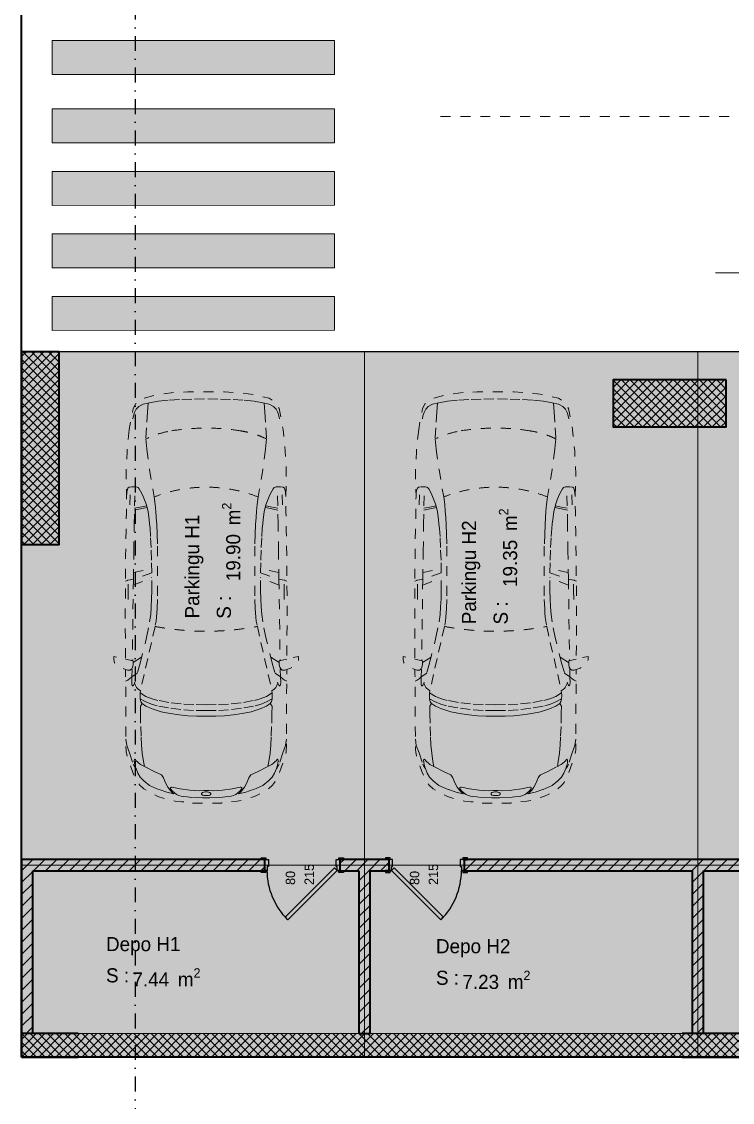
# Model space of a CAD drawing. Header units: millimetres. Extents: x 635850 to 824661, y -5878409 to -5774454.
# Drawn here: x 749090 to 756647, y -5860302 to -5848811 of the extents above; entities that cross this region are included whole.
import ezdxf
from ezdxf.enums import TextEntityAlignment as Align

# ---------------------------------------------------------------- set-up
doc = ezdxf.new("R2010")
doc.units = ezdxf.units.MM
doc.header["$MEASUREMENT"] = 0
doc.linetypes.add('Dashed', pattern=[211.666667, 105.833333, -105.833333])
doc.linetypes.add('Dot & Dashed', pattern=[335.138881, 158.75, -88.194444, 0, -88.194437])
for name, color, linetype in [('A - Ndertesa 1 - Vija e prejes', 7, 'Continuous'), ('A - Ndertesa 8 - Pllaka meskatit', 7, 'Continuous'), ('A - Ndertesa 8 - Zonat', 7, 'Continuous'), ('A - Ndertesa 8 -Muret', 7, 'Continuous'), ('A - Ndertesa 8 -Muret K.Zjarrit', 7, 'Continuous'), ('A - Ndertesa 8 -Shtyllat', 7, 'Continuous'), ('A - Ndertesa 8 -Shtyllat bodrum', 7, 'Continuous'), ('A - Situacioni', 7, 'Continuous'), ('ARCHICAD Doors', 7, 'Continuous')]:
    doc.layers.add(name, color=color, linetype=linetype)
for name, color, linetype, lineweight, true_color in [('A - Ndertesa 1 - Vija e prejes _Pen_No__48', 7, 'Continuous', 25, 0xa80f02), ('A - Ndertesa 4 - Veturat_Pen_No__102', 7, 'Continuous', 13, 0xcccccc), ('A - Ndertesa 4 - Vijat e Bodrumeve_Pen_No__102', 7, 'Continuous', 13, 0xcccccc), ('A - Ndertesa 8 - Zonat_Pen_No__94', 7, 'Continuous', 13, 0xe4ad2c), ('A - Ndertesa 8 -Muret_Pen_No__102', 7, 'Continuous', 13, 0xcccccc), ('A - Ndertesa 8 -Veturat_Pen_No__102', 7, 'Continuous', 13, 0xcccccc), ('A - Situacioni_Pen_No__102', 7, 'Continuous', 13, 0xcccccc), ('ARCHICAD Door Markers_Pen_No__112', 7, 'Continuous', 13, 0xd5aaaa)]:
    doc.layers.add(name, color=color, linetype=linetype, lineweight=lineweight, true_color=true_color)
for name, color, linetype, lineweight in [('A - Ndertesa 4 - Vijat e Bodrumeve_Pen_No__1', 7, 'Continuous', 13), ('A - Ndertesa 8 - Pllaka meskatit_Pen_No__22', 8, 'Continuous', 35), ('A - Ndertesa 8 -Muret K.Zjarrit_Pen_No__101', 252, 'Continuous', 13), ('A - Ndertesa 8 -Muret_Pen_No__22', 8, 'Continuous', 35), ('A - Ndertesa 8 -Shtyllat bodrum_Pen_No__101', 252, 'Continuous', 13), ('A - Ndertesa 8 -Shtyllat bodrum_Pen_No__22', 8, 'Continuous', 35), ('A - Ndertesa 8 -Shtyllat_Pen_No__101', 252, 'Continuous', 13), ('A - Ndertesa 8 -Shtyllat_Pen_No__22', 8, 'Continuous', 35), ('A - Situacioni_Pen_No__101', 252, 'Continuous', 13), ('ARCHICAD Doors_Pen_No__22', 8, 'Continuous', 35), ('ARCHICAD Doors_Pen_No__42', 8, 'Continuous', 25), ('ARCHICAD Zone Stamps_Pen_No__101', 252, 'Continuous', 13)]:
    doc.layers.add(name, color=color, linetype=linetype, lineweight=lineweight)
doc.styles.add('GENERATED_STYLE_1', font='GOTHIC.TTF')
pattern_1 = [(45, (664183.82, -5827429.525), (-45.96194, 45.96194), []), (135, (664183.82, -5827429.525), (45.96194, 45.96194), [])]
pattern_2 = [(45, (664183.82, -5827429.525), (-63.63961, 63.63961), [])]

# ---------------------------------------------------------------- blocks, each defined once
blk = doc.blocks.new('Parkingu H1__48', base_point=(751131, -5854502))
at = {"layer": 'A - Ndertesa 8 - Zonat_Pen_No__94', "linetype": 'Continuous', "lineweight": 0, "true_color": 0xffffff}
blk.add_hatch(color=7, dxfattribs=at).paths.add_polyline_path([(749090, -5852321), (749090, -5857780), (752734, -5857780), (752734, -5852321)])
at = {"layer": 'ARCHICAD Zone Stamps_Pen_No__101', "color": 252, "lineweight": 13, "insert": (751221, -5854761), "char_height": 150, "attachment_point": 1, "rotation": 90, "style": 'GENERATED_STYLE_1'}
blk.add_mtext('\\A1;{\\pql;\\pt0,5050;\\fCentury Gothic|b0|i0|c0|p34;19.90\\fCentury Gothic|b0|i0|c0|p34;\\A1{\\H.66x;\\S^  ;}\\fCentury Gothic|b0|i0|c0|p34; m\\fCentury Gothic|b0|i0|c0|p34;\\A1{\\H.66x;\\S2^  ;}}', dxfattribs=at)
at = {"layer": 'ARCHICAD Zone Stamps_Pen_No__101', "color": 252, "lineweight": 13, "style": 'GENERATED_STYLE_1'}
for tag, p in [('DUMMY_849', (750828, -5853900)), ('calculatedAreaCode', (751165, -5855160)), ('ROOM_NAME', (750828, -5855157))]:
    blk.add_attdef(tag, text='', height=150, rotation=90, dxfattribs=at).set_placement(p, align=Align.TOP_LEFT)
blk = doc.blocks.new('Parkingu H2__49', base_point=(754074, -5854563))
at = {"layer": 'A - Ndertesa 8 - Zonat_Pen_No__94', "linetype": 'Continuous', "lineweight": 0, "true_color": 0xffffff}
blk.add_hatch(color=7, dxfattribs=at).paths.add_polyline_path([(752734, -5852321), (752734, -5857780), (756279, -5857780), (756279, -5852321)])
at = {"layer": 'ARCHICAD Zone Stamps_Pen_No__101', "color": 252, "lineweight": 13, "insert": (754164, -5854822), "char_height": 150, "attachment_point": 1, "rotation": 90, "style": 'GENERATED_STYLE_1'}
blk.add_mtext('\\A1;{\\pql;\\pt0,5050;\\fCentury Gothic|b0|i0|c0|p34;19.35\\fCentury Gothic|b0|i0|c0|p34;\\A1{\\H.66x;\\S^  ;}\\fCentury Gothic|b0|i0|c0|p34; m\\fCentury Gothic|b0|i0|c0|p34;\\A1{\\H.66x;\\S2^  ;}}', dxfattribs=at)
at = {"layer": 'ARCHICAD Zone Stamps_Pen_No__101', "color": 252, "lineweight": 13, "style": 'GENERATED_STYLE_1'}
for tag, p in [('DUMMY_849', (753771, -5853961)), ('calculatedAreaCode', (754108, -5855221)), ('ROOM_NAME', (753771, -5855218))]:
    blk.add_attdef(tag, text='', height=150, rotation=90, dxfattribs=at).set_placement(p, align=Align.TOP_LEFT)
blk = doc.blocks.new('Parkingu H3__50', base_point=(758065, -5854563))
at = {"layer": 'A - Ndertesa 8 - Zonat_Pen_No__94', "linetype": 'Continuous', "lineweight": 0, "true_color": 0xffffff}
blk.add_hatch(color=7, dxfattribs=at).paths.add_polyline_path([(756279, -5852321), (756279, -5857780), (759559, -5857780), (759559, -5852321)])
at = {"layer": 'ARCHICAD Zone Stamps_Pen_No__101', "color": 252, "lineweight": 13, "insert": (758154, -5854822), "char_height": 150, "attachment_point": 1, "rotation": 90, "style": 'GENERATED_STYLE_1'}
blk.add_mtext('\\A1;{\\pql;\\pt0,5050;\\fCentury Gothic|b0|i0|c0|p34;17.91\\fCentury Gothic|b0|i0|c0|p34;\\A1{\\H.66x;\\S^  ;}\\fCentury Gothic|b0|i0|c0|p34; m\\fCentury Gothic|b0|i0|c0|p34;\\A1{\\H.66x;\\S2^  ;}}', dxfattribs=at)
at = {"layer": 'ARCHICAD Zone Stamps_Pen_No__101', "color": 252, "lineweight": 13, "style": 'GENERATED_STYLE_1'}
for tag, p in [('DUMMY_849', (757762, -5853961)), ('calculatedAreaCode', (758099, -5855221)), ('ROOM_NAME', (757762, -5855218))]:
    blk.add_attdef(tag, text='', height=150, rotation=90, dxfattribs=at).set_placement(p, align=Align.TOP_LEFT)
blk = doc.blocks.new('Depo H1__64', base_point=(750499, -5858787))
at = {"layer": 'A - Ndertesa 8 - Zonat_Pen_No__94', "linetype": 'Continuous', "lineweight": 0, "true_color": 0xffffff}
blk.add_hatch(color=7, dxfattribs=at).paths.add_polyline_path([(752734, -5857780), (749090, -5857780), (749090, -5859821), (752734, -5859821)])
at = {"layer": 'ARCHICAD Zone Stamps_Pen_No__101', "color": 252, "lineweight": 13, "insert": (750268, -5858876), "char_height": 150, "attachment_point": 1, "style": 'GENERATED_STYLE_1'}
blk.add_mtext('\\A1;{\\pql;\\pt0,5050;\\fCentury Gothic|b0|i0|c0|p34;7.44\\fCentury Gothic|b0|i0|c0|p34;\\A1{\\H.66x;\\S^  ;}\\fCentury Gothic|b0|i0|c0|p34; m\\fCentury Gothic|b0|i0|c0|p34;\\A1{\\H.66x;\\S2^  ;}}', dxfattribs=at)
at = {"layer": 'ARCHICAD Zone Stamps_Pen_No__101', "color": 252, "lineweight": 13, "style": 'GENERATED_STYLE_1'}
for tag, p in [('DUMMY_849', (751011, -5858484)), ('ROOM_NAME', (749987, -5858544)), ('calculatedAreaCode', (749987, -5858876))]:
    blk.add_attdef(tag, text='', height=150, dxfattribs=at).set_placement(p, align=Align.TOP_LEFT)
blk = doc.blocks.new('Depo H2__65', base_point=(754007, -5858813))
at = {"layer": 'A - Ndertesa 8 - Zonat_Pen_No__94', "linetype": 'Continuous', "lineweight": 0, "true_color": 0xffffff}
blk.add_hatch(color=7, dxfattribs=at).paths.add_polyline_path([(756279, -5857780), (752734, -5857780), (752734, -5859821), (756279, -5859821)])
at = {"layer": 'ARCHICAD Zone Stamps_Pen_No__101', "color": 252, "lineweight": 13, "insert": (753776, -5858902), "char_height": 150, "attachment_point": 1, "style": 'GENERATED_STYLE_1'}
blk.add_mtext('\\A1;{\\pql;\\pt0,5050;\\fCentury Gothic|b0|i0|c0|p34;7.23\\fCentury Gothic|b0|i0|c0|p34;\\A1{\\H.66x;\\S^  ;}\\fCentury Gothic|b0|i0|c0|p34; m\\fCentury Gothic|b0|i0|c0|p34;\\A1{\\H.66x;\\S2^  ;}}', dxfattribs=at)
at = {"layer": 'ARCHICAD Zone Stamps_Pen_No__101', "color": 252, "lineweight": 13, "style": 'GENERATED_STYLE_1'}
for tag, p in [('DUMMY_849', (754519, -5858510)), ('ROOM_NAME', (753495, -5858566)), ('calculatedAreaCode', (753495, -5858902))]:
    blk.add_attdef(tag, text='', height=150, dxfattribs=at).set_placement(p, align=Align.TOP_LEFT)
blk = doc.blocks.new('Depo H3__66', base_point=(757854, -5858819))
at = {"layer": 'A - Ndertesa 8 - Zonat_Pen_No__94', "linetype": 'Continuous', "lineweight": 0, "true_color": 0xffffff}
blk.add_hatch(color=7, dxfattribs=at).paths.add_polyline_path([(759559, -5857780), (756279, -5857780), (756279, -5859821), (759559, -5859821)])
at = {"layer": 'ARCHICAD Zone Stamps_Pen_No__101', "color": 252, "lineweight": 13, "insert": (757623, -5858908), "char_height": 150, "attachment_point": 1, "style": 'GENERATED_STYLE_1'}
blk.add_mtext('\\A1;{\\pql;\\pt0,5050;\\fCentury Gothic|b0|i0|c0|p34;6.69\\fCentury Gothic|b0|i0|c0|p34;\\A1{\\H.66x;\\S^  ;}\\fCentury Gothic|b0|i0|c0|p34; m\\fCentury Gothic|b0|i0|c0|p34;\\A1{\\H.66x;\\S2^  ;}}', dxfattribs=at)
at = {"layer": 'ARCHICAD Zone Stamps_Pen_No__101', "color": 252, "lineweight": 13, "style": 'GENERATED_STYLE_1'}
for tag, p in [('DUMMY_849', (758367, -5858516)), ('ROOM_NAME', (757342, -5858572)), ('calculatedAreaCode', (757342, -5858908))]:
    blk.add_attdef(tag, text='', height=150, dxfattribs=at).set_placement(p, align=Align.TOP_LEFT)
blk = doc.blocks.new('Slab_5', base_point=(749090, -5859821))
at = {"layer": 'A - Ndertesa 8 - Pllaka meskatit_Pen_No__22', "color": 8, "linetype": 'Continuous', "lineweight": 35, "flags": 128}
blk.add_lwpolyline([(749090, -5859821), (749090, -5829578), (752125, -5829274), (761123, -5828907), (775089, -5828907), (775089, -5859821)], close=True, dxfattribs=at)
blk = doc.blocks.new('Wall_279', base_point=(749090, -5859821))
at = {"layer": 'A - Ndertesa 8 -Muret K.Zjarrit_Pen_No__101', "linetype": 'Continuous', "lineweight": 13}
h = blk.add_hatch(dxfattribs=at)
h.set_pattern_fill('Concrete_Block', color=252, style=0, pattern_type=2)
h.set_pattern_definition(pattern_1)
h.paths.add_polyline_path([(749690, -5859821), (756114, -5859821), (756114, -5859571), (749690, -5859571)])
at = {"layer": 'A - Ndertesa 8 -Muret K.Zjarrit_Pen_No__101', "color": 252, "linetype": 'Continuous', "lineweight": 13, "flags": 128}
for points in [[(756114, -5859571), (749690, -5859571)], [(749690, -5859821), (756114, -5859821)]]:
    blk.add_lwpolyline(points, dxfattribs=at)
blk = doc.blocks.new('Door 25')
at = {"layer": 'ARCHICAD Doors_Pen_No__22', "color": 8, "linetype": 'Continuous', "lineweight": 35}
for p, q in [((-400, 5), (-437, 5)), ((-400, 5), (-437, 5)), ((-400, 0), (-400, 5)), ((-400, 0), (-400, 5)), ((-400, -115), (-400, 0)), ((-400, -115), (-400, 0)), ((400, 0), (400, 5)), ((400, 0), (400, 5)), ((400, 5), (437, 5)), ((400, 5), (437, 5)), ((400, -115), (400, 0)), ((400, -115), (400, 0)), ((-400, -115), (-437, -115)), ((-400, -115), (-437, -115)), ((400, -115), (437, -115)), ((400, -115), (437, -115))]:
    blk.add_line(p, q, dxfattribs=at)
at = {"layer": 'ARCHICAD Doors_Pen_No__42', "color": 8, "linetype": 'Continuous', "lineweight": 25}
for p, q in [((-182, 498), (-154, 526)), ((344, -28), (-182, 498)), ((-154, 526), (372, 0)), ((-387, 24), (-437, 24)), ((-437, 24), (-437, 5)), ((-437, 5), (-387, 5)), ((-375, 5), (-400, 5)), ((-400, 5), (-400, 0)), ((-400, 0), (-375, 0)), ((-372, 0), (-400, 0)), ((-400, 0), (-400, -115)), ((-387, 5), (-387, 24)), ((-375, 0), (-375, 5)), ((-372, -40), (-372, 0)), ((372, 0), (344, -28)), ((400, 0), (372, 0)), ((372, 0), (372, -40)), ((400, 5), (375, 5)), ((375, 5), (375, 0)), ((375, 0), (400, 0)), ((437, 24), (387, 24)), ((387, 24), (387, 5)), ((387, 5), (437, 5)), ((400, 0), (400, 5)), ((400, -115), (400, 0)), ((437, 5), (437, 24)), ((-360, -40), (-372, -40)), ((-360, -115), (-360, -40)), ((372, -40), (360, -40)), ((360, -40), (360, -115)), ((-387, -115), (-437, -115)), ((-437, -115), (-437, -134)), ((-437, -134), (-387, -134)), ((-400, -115), (-360, -115)), ((-387, -134), (-387, -115)), ((360, -115), (400, -115)), ((437, -115), (387, -115)), ((387, -115), (387, -134)), ((387, -134), (437, -134)), ((437, -134), (437, -115))]:
    blk.add_line(p, q, dxfattribs=at)
blk.add_arc((372, 0), 744, 135, 180, dxfattribs=at)
blk = doc.blocks.new('D Marker 25_24')
at = {"layer": 'ARCHICAD Door Markers_Pen_No__112', "color": 9, "lineweight": 13, "true_color": 0xd5aaaa, "char_height": 100, "attachment_point": 7, "rotation": 90, "style": 'GENERATED_STYLE_1'}
for s, insert in [('\\A1;{\\pql;\\pt0;\\fCentury Gothic|b0|i0|c0|p34;215\\fCentury Gothic|b0|i0|c0|p34;\\A1{\\H.66x;\\S^  ;}\\fCentury Gothic|b0|i0|c0|p34;\\fCentury Gothic|b0|i0|c0|p34;}', (153, -270)), ('\\A1;{\\pql;\\pt0;\\fCentury Gothic|b0|i0|c0|p34;80\\fCentury Gothic|b0|i0|c0|p34;\\A1{\\H.66x;\\S^  ;}\\fCentury Gothic|b0|i0|c0|p34;\\fCentury Gothic|b0|i0|c0|p34;}', (-47, -270))]:
    blk.add_mtext(s, dxfattribs=dict(at, insert=insert))
blk = doc.blocks.new('Wall_290', base_point=(749090, -5857720))
at = {"layer": 'A - Ndertesa 8 -Muret_Pen_No__102', "linetype": 'Continuous', "lineweight": 13, "true_color": 0xcccccc}
h = blk.add_hatch(dxfattribs=at)
h.set_pattern_fill('Masonry_Block', color=254, style=0, pattern_type=2)
h.set_pattern_definition(pattern_2)
h.paths.add_polyline_path([(749210, -5857840), (749090, -5857720), (749090, -5857840)])
h = blk.add_hatch(dxfattribs=at)
h.set_pattern_fill('Masonry_Block', color=254, style=0, pattern_type=2)
h.set_pattern_definition(pattern_2)
h.paths.add_polyline_path([(749090, -5857720), (749210, -5857840), (749210, -5857720)])
h = blk.add_hatch(dxfattribs=at)
h.set_pattern_fill('Masonry_Block', color=254, style=0, pattern_type=2)
h.set_pattern_definition(pattern_2)
h.paths.add_polyline_path([(749210, -5857720), (749210, -5857840), (751674, -5857840), (751674, -5857720)])
h = blk.add_hatch(dxfattribs=at)
h.set_pattern_fill('Masonry_Block', color=254, style=0, pattern_type=2)
h.set_pattern_definition(pattern_2)
h.paths.add_polyline_path([(752474, -5857720), (752474, -5857840), (752994, -5857840), (752994, -5857720)])
h = blk.add_hatch(dxfattribs=at)
h.set_pattern_fill('Masonry_Block', color=254, style=0, pattern_type=2)
h.set_pattern_definition(pattern_2)
h.paths.add_polyline_path([(753794, -5857720), (753794, -5857840), (758499, -5857840), (758499, -5857720)])
h = blk.add_hatch(dxfattribs=at)
h.set_pattern_fill('Masonry_Block', color=254, style=0, pattern_type=2)
h.set_pattern_definition(pattern_2)
h.paths.add_polyline_path([(759299, -5857720), (759299, -5857840), (759819, -5857840), (759819, -5857720)])
h = blk.add_hatch(dxfattribs=at)
h.set_pattern_fill('Masonry_Block', color=254, style=0, pattern_type=2)
h.set_pattern_definition(pattern_2)
h.paths.add_polyline_path([(762819, -5857720), (760619, -5857720), (760619, -5857840), (762819, -5857840)])
h = blk.add_hatch(dxfattribs=at)
h.set_pattern_fill('Masonry_Block', color=254, style=0, pattern_type=2)
h.set_pattern_definition(pattern_2)
h.paths.add_polyline_path([(762819, -5857840), (762939, -5857840), (762939, -5857720)])
h = blk.add_hatch(dxfattribs=at)
h.set_pattern_fill('Masonry_Block', color=254, style=0, pattern_type=2)
h.set_pattern_definition(pattern_2)
h.paths.add_polyline_path([(762819, -5857720), (762819, -5857840), (762939, -5857720)])
at = {"layer": 'A - Ndertesa 8 -Muret_Pen_No__22', "color": 8, "linetype": 'Continuous', "lineweight": 35}
for p, q in [((751674, -5857720), (751637, -5857720)), ((751674, -5857720), (751674, -5857835)), ((752474, -5857720), (752511, -5857720)), ((752474, -5857720), (752474, -5857835)), ((752994, -5857720), (752957, -5857720)), ((752994, -5857720), (752994, -5857835)), ((753794, -5857720), (753831, -5857720)), ((753794, -5857720), (753794, -5857835)), ((758499, -5857720), (758462, -5857720)), ((758499, -5857720), (758499, -5857835)), ((759299, -5857720), (759336, -5857720)), ((759299, -5857720), (759299, -5857835)), ((759819, -5857720), (759782, -5857720)), ((759819, -5857720), (759819, -5857835)), ((760619, -5857720), (760656, -5857720)), ((760619, -5857720), (760619, -5857835)), ((751674, -5857840), (751637, -5857840)), ((751674, -5857835), (751674, -5857840)), ((752474, -5857835), (752474, -5857840)), ((752474, -5857840), (752511, -5857840)), ((752994, -5857840), (752957, -5857840)), ((752994, -5857835), (752994, -5857840)), ((753794, -5857835), (753794, -5857840)), ((753794, -5857840), (753831, -5857840)), ((758499, -5857840), (758462, -5857840)), ((758499, -5857835), (758499, -5857840)), ((759299, -5857835), (759299, -5857840)), ((759299, -5857840), (759336, -5857840)), ((759819, -5857840), (759782, -5857840)), ((759819, -5857835), (759819, -5857840)), ((760619, -5857835), (760619, -5857840)), ((760619, -5857840), (760656, -5857840))]:
    blk.add_line(p, q, dxfattribs=at)
at = {"layer": 'A - Ndertesa 8 -Muret_Pen_No__22', "color": 8, "linetype": 'Continuous', "lineweight": 35, "flags": 128}
for points in [[(749090, -5857720), (749090, -5857840)], [(751674, -5857720), (749090, -5857720)], [(752994, -5857720), (752474, -5857720)], [(758499, -5857720), (753794, -5857720)], [(759819, -5857720), (759299, -5857720)], [(762939, -5857720), (760619, -5857720)], [(762939, -5857720), (762939, -5857840)], [(749210, -5857840), (751674, -5857840)], [(752474, -5857840), (752674, -5857840)], [(752794, -5857840), (752994, -5857840)], [(753794, -5857840), (756219, -5857840)], [(756339, -5857840), (758499, -5857840)], [(759299, -5857840), (759499, -5857840)], [(759619, -5857840), (759819, -5857840)], [(760619, -5857840), (762819, -5857840)]]:
    blk.add_lwpolyline(points, dxfattribs=at)
at = {"layer": 'ARCHICAD Door Markers_Pen_No__112', "color": 9, "lineweight": 13, "true_color": 0xd5aaaa}
for p in [(752074, -5857720), (753394, -5857720), (758899, -5857720), (760219, -5857720)]:
    blk.add_blockref('D Marker 25_24', p, dxfattribs=at)
at = {"layer": 'ARCHICAD Doors', "color": 21, "linetype": 'Continuous', "lineweight": 18, "true_color": 0xff9955, "xscale": -1, "zscale": 1000, "rotation": 180}
for p in [(752074, -5857835), (758899, -5857835)]:
    blk.add_blockref('Door 25', p, dxfattribs=at)
at = {"layer": 'ARCHICAD Doors', "color": 21, "linetype": 'Continuous', "lineweight": 18, "true_color": 0xff9955, "zscale": 1000, "rotation": 180}
for p in [(753394, -5857835), (760219, -5857835)]:
    blk.add_blockref('Door 25', p, dxfattribs=at)
blk = doc.blocks.new('Wall_291', base_point=(749090, -5857720))
at = {"layer": 'A - Ndertesa 8 -Muret_Pen_No__102', "linetype": 'Continuous', "lineweight": 13, "true_color": 0xcccccc}
h = blk.add_hatch(dxfattribs=at)
h.set_pattern_fill('Masonry_Block', color=254, style=0, pattern_type=2)
h.set_pattern_definition(pattern_2)
h.paths.add_polyline_path([(749210, -5859571), (749210, -5857840), (749090, -5857840), (749090, -5859571)])
at = {"layer": 'A - Ndertesa 8 -Muret_Pen_No__22', "color": 8, "linetype": 'Continuous', "lineweight": 35, "flags": 128}
for points in [[(749090, -5857840), (749090, -5859571)], [(749210, -5859571), (749210, -5857840)]]:
    blk.add_lwpolyline(points, dxfattribs=at)
blk = doc.blocks.new('Wall_292', base_point=(752734, -5857720))
at = {"layer": 'A - Ndertesa 8 -Muret_Pen_No__102', "linetype": 'Continuous', "lineweight": 13, "true_color": 0xcccccc}
h = blk.add_hatch(dxfattribs=at)
h.set_pattern_fill('Masonry_Block', color=254, style=0, pattern_type=2)
h.set_pattern_definition(pattern_2)
h.paths.add_polyline_path([(752674, -5857840), (752674, -5859571), (752794, -5859571), (752794, -5857840)])
at = {"layer": 'A - Ndertesa 8 -Muret_Pen_No__22', "color": 8, "linetype": 'Continuous', "lineweight": 35, "flags": 128}
for points in [[(752674, -5857840), (752674, -5859571)], [(752794, -5859571), (752794, -5857840)], [(752674, -5859571), (752794, -5859571)]]:
    blk.add_lwpolyline(points, dxfattribs=at)
blk = doc.blocks.new('Wall_293', base_point=(756279, -5857720))
at = {"layer": 'A - Ndertesa 8 -Muret_Pen_No__102', "linetype": 'Continuous', "lineweight": 13, "true_color": 0xcccccc}
h = blk.add_hatch(dxfattribs=at)
h.set_pattern_fill('Masonry_Block', color=254, style=0, pattern_type=2)
h.set_pattern_definition(pattern_2)
h.paths.add_polyline_path([(756219, -5857840), (756219, -5859571), (756339, -5859571), (756339, -5857840)])
at = {"layer": 'A - Ndertesa 8 -Muret_Pen_No__22', "color": 8, "linetype": 'Continuous', "lineweight": 35, "flags": 128}
for points in [[(756219, -5857840), (756219, -5859571)], [(756339, -5859571), (756339, -5857840)]]:
    blk.add_lwpolyline(points, dxfattribs=at)
blk = doc.blocks.new('Column_320', base_point=(755979, -5852871))
at = {"layer": 'A - Ndertesa 8 -Shtyllat_Pen_No__101', "linetype": 'Continuous', "lineweight": 13}
h = blk.add_hatch(dxfattribs=at)
h.set_pattern_fill('Concrete_Block', color=252, style=0, pattern_type=2)
h.set_pattern_definition(pattern_1)
h.paths.add_polyline_path([(756579, -5852621), (755379, -5852621), (755379, -5853121), (756579, -5853121)])
at = {"layer": 'A - Ndertesa 8 -Shtyllat_Pen_No__22', "color": 8, "linetype": 'Continuous', "lineweight": 35, "flags": 128}
blk.add_lwpolyline([(756579, -5852621), (755379, -5852621), (755379, -5853121), (756579, -5853121)], close=True, dxfattribs=at)
blk = doc.blocks.new('Column_325', base_point=(749290, -5853346))
at = {"layer": 'A - Ndertesa 8 -Shtyllat_Pen_No__101', "linetype": 'Continuous', "lineweight": 13}
h = blk.add_hatch(dxfattribs=at)
h.set_pattern_fill('Concrete_Block', color=252, style=0, pattern_type=2)
h.set_pattern_definition(pattern_1)
h.paths.add_polyline_path([(749090, -5854371), (749490, -5854371), (749490, -5852321), (749090, -5852321)])
at = {"layer": 'A - Ndertesa 8 -Shtyllat_Pen_No__22', "color": 8, "linetype": 'Continuous', "lineweight": 35, "flags": 128}
blk.add_lwpolyline([(749090, -5854371), (749490, -5854371), (749490, -5852321), (749090, -5852321)], close=True, dxfattribs=at)
blk = doc.blocks.new('Column_330', base_point=(749390, -5859696))
at = {"layer": 'A - Ndertesa 8 -Shtyllat bodrum_Pen_No__101', "linetype": 'Continuous', "lineweight": 13}
h = blk.add_hatch(dxfattribs=at)
h.set_pattern_fill('Concrete_Block', color=252, style=0, pattern_type=2)
h.set_pattern_definition(pattern_1)
h.paths.add_polyline_path([(749210, -5859571), (749090, -5859821), (749690, -5859821), (749690, -5859571)])
h = blk.add_hatch(dxfattribs=at)
h.set_pattern_fill('Concrete_Block', color=252, style=0, pattern_type=2)
h.set_pattern_definition(pattern_1)
h.paths.add_polyline_path([(749090, -5859571), (749090, -5859821), (749210, -5859571)])
at = {"layer": 'A - Ndertesa 8 -Shtyllat bodrum_Pen_No__22', "color": 8, "linetype": 'Continuous', "lineweight": 35, "flags": 128}
for points in [[(749210, -5859571), (749090, -5859571), (749090, -5859821)], [(749690, -5859571), (749210, -5859571)], [(749090, -5859821), (749690, -5859821)]]:
    blk.add_lwpolyline(points, dxfattribs=at)
blk = doc.blocks.new('Column_331', base_point=(756414, -5859696))
at = {"layer": 'A - Ndertesa 8 -Shtyllat bodrum_Pen_No__101', "linetype": 'Continuous', "lineweight": 13}
h = blk.add_hatch(dxfattribs=at)
h.set_pattern_fill('Concrete_Block', color=252, style=0, pattern_type=2)
h.set_pattern_definition(pattern_1)
h.paths.add_polyline_path([(756114, -5859821), (756714, -5859821), (756714, -5859571), (756114, -5859571)])
at = {"layer": 'A - Ndertesa 8 -Shtyllat bodrum_Pen_No__22', "color": 8, "linetype": 'Continuous', "lineweight": 35, "flags": 128}
for points in [[(756714, -5859571), (756114, -5859571)], [(756114, -5859821), (756714, -5859821)]]:
    blk.add_lwpolyline(points, dxfattribs=at)
blk = doc.blocks.new('Car 05 25_4')
at = {"layer": 'A - Ndertesa 4 - Veturat_Pen_No__102', "color": 254, "linetype": 'Dashed', "lineweight": 13, "true_color": 0xcccccc}
for p, q in [((125, 791), (129, 820)), ((129, 820), (139, 832)), ((139, 832), (165, 840)), ((165, 840), (195, 844)), ((195, 844), (231, 846)), ((211, 809), (418, 816)), ((1115, 809), (1109, 774)), ((1120, 833), (1115, 809)), ((1121, 838), (1120, 836)), ((1120, 836), (1120, 833)), ((1130, 859), (1121, 838)), ((1163, 830), (1220, 829)), ((1220, 829), (1370, 831)), ((1958, 858), (1977, 777)), ((2075, 836), (2068, 858)), ((2070, 800), (2075, 809)), ((2075, 809), (2075, 836)), ((2148, 790), (2167, 814)), ((2167, 814), (2182, 834)), ((2182, 834), (2193, 856)), ((2808, 853), (2877, 843)), ((2877, 843), (2954, 814)), ((2904, 833), (2905, 833)), ((2954, 814), (3076, 775)), ((-729, 716), (-751, 670)), ((-701, 743), (-729, 716)), ((-665, 761), (-701, 743)), ((-627, 772), (-665, 761)), ((-595, 778), (-627, 772)), ((126, 744), (125, 791)), ((327, 762), (125, 756)), ((132, 723), (126, 744)), ((147, 711), (132, 723)), ((171, 697), (147, 711)), ((213, 677), (171, 697)), ((522, 765), (327, 762)), ((355, 762), (339, 683)), ((373, 763), (357, 683)), ((814, 769), (522, 765)), ((1109, 774), (814, 769)), ((1036, 773), (997, 579)), ((1042, 578), (1108, 774)), ((1173, 775), (1090, 578)), ((1109, 774), (1538, 780)), ((1538, 780), (1975, 786)), ((2000, 702), (1730, 634)), ((1939, 686), (1996, 777)), ((1977, 777), (2020, 777)), ((2000, 702), (2214, 763)), ((2020, 777), (2044, 783)), ((2044, 783), (2063, 792)), ((2063, 792), (2070, 800)), ((2069, 788), (2065, 794)), ((2069, 788), (2148, 790)), ((2107, 732), (2148, 790)), ((2122, 660), (2294, 698)), ((2148, 790), (2206, 792)), ((2206, 792), (2227, 791)), ((2227, 770), (2214, 763)), ((2214, 763), (2238, 752)), ((2227, 791), (2233, 790)), ((2234, 774), (2227, 770)), ((2233, 790), (2238, 787)), ((2238, 777), (2234, 774)), ((2241, 784), (2238, 787)), ((2238, 777), (2241, 781)), ((2238, 752), (2259, 740)), ((2241, 781), (2241, 784)), ((2259, 740), (2269, 731)), ((2269, 731), (2279, 722)), ((2279, 722), (2294, 698)), ((2294, 698), (2317, 701)), ((2294, 698), (2294, 698)), ((2317, 701), (2346, 703)), ((2355, 640), (2317, 701)), ((2346, 703), (2379, 702)), ((2410, 649), (2379, 702)), ((2379, 702), (2411, 694)), ((2411, 694), (2411, 694)), ((2429, 682), (2411, 694)), ((2429, 682), (2457, 700)), ((2457, 700), (2535, 698)), ((2535, 698), (2535, 698)), ((2535, 698), (2673, 696)), ((2673, 696), (2787, 691)), ((2787, 691), (2868, 687)), ((3022, 758), (3024, 762)), ((3024, 754), (3022, 758)), ((3024, 762), (3035, 765)), ((3038, 743), (3024, 754)), ((3035, 765), (3047, 764)), ((3051, 731), (3038, 743)), ((3047, 764), (3061, 763)), ((3065, 715), (3051, 731)), ((3061, 763), (3090, 757)), ((3077, 698), (3065, 715)), ((3100, 763), (3076, 775)), ((3100, 657), (3077, 698)), ((3090, 757), (3108, 751)), ((3114, 753), (3100, 763)), ((3108, 751), (3123, 746)), ((3123, 746), (3114, 753)), ((3170, 727), (3123, 746)), ((3212, 701), (3170, 727)), ((3254, 663), (3212, 701)), ((-768, 602), (-783, 510)), ((-768, 602), (-751, 670)), ((-764, 617), (-666, 624)), ((-666, 624), (-501, 634)), ((-501, 634), (-383, 642)), ((-383, 642), (-274, 631)), ((-274, 631), (-56, 601)), ((-56, 601), (146, 567)), ((266, 655), (213, 677)), ((319, 636), (266, 655)), ((393, 618), (319, 636)), ((339, 683), (330, 634)), ((357, 683), (347, 629)), ((475, 607), (393, 618)), ((521, 602), (475, 607)), ((570, 597), (521, 602)), ((653, 591), (570, 597)), ((773, 585), (653, 591)), ((907, 580), (773, 585)), ((1042, 578), (907, 580)), ((1228, 578), (1042, 578)), ((1316, 580), (1228, 578)), ((1403, 584), (1316, 580)), ((1484, 590), (1403, 584)), ((1562, 601), (1484, 590)), ((1730, 634), (1562, 601)), ((1611, 544), (1780, 582)), ((1780, 582), (1953, 621)), ((1953, 621), (2122, 660)), ((2380, 575), (2355, 640)), ((2397, 514), (2380, 575)), ((2436, 583), (2410, 649)), ((2429, 682), (2429, 682)), ((2429, 682), (2457, 640)), ((2454, 522), (2436, 583)), ((2457, 640), (2487, 574)), ((2868, 687), (2960, 679)), ((2960, 679), (2868, 687)), ((2960, 679), (3047, 666)), ((3047, 666), (3100, 657)), ((3153, 554), (3100, 657)), ((3302, 603), (3254, 663)), ((3302, 603), (3346, 501)), ((-783, 510), (-795, 391)), ((146, 567), (233, 552)), ((233, 552), (315, 541)), ((315, 541), (384, 535)), ((384, 535), (454, 530)), ((454, 530), (526, 526)), ((526, 526), (628, 522)), ((628, 522), (757, 518)), ((757, 518), (1323, 518)), ((1323, 518), (1420, 522)), ((1420, 522), (1467, 524)), ((1467, 524), (1511, 528)), ((1511, 528), (1554, 533)), ((1554, 533), (1597, 541)), ((1597, 541), (1597, 541)), ((2419, 396), (2397, 514)), ((2478, 401), (2454, 522)), ((2487, 574), (2492, 562)), ((2492, 562), (2518, 477)), ((2518, 477), (2538, 384)), ((3190, 476), (3153, 554)), ((3199, 467), (3190, 476)), ((3221, 454), (3199, 467)), ((3346, 501), (3374, 420)), ((-795, 391), (-802, 259)), ((2434, 266), (2419, 396)), ((2494, 269), (2478, 401)), ((2538, 384), (2551, 286)), ((3256, 439), (3221, 454)), ((3288, 425), (3256, 439)), ((3319, 408), (3288, 425)), ((3353, 384), (3319, 408)), ((3325, 377), (3321, 370)), ((3321, 370), (3321, 362)), ((3321, 362), (3338, 277)), ((3328, 380), (3325, 377)), ((3338, 379), (3328, 380)), ((3364, 358), (3338, 379)), ((3377, 360), (3353, 384)), ((3397, 316), (3364, 358)), ((3391, 344), (3374, 420)), ((3391, 344), (3377, 360)), ((-802, 259), (-807, 125)), ((2442, 132), (2434, 266)), ((2503, 133), (2494, 269)), ((2551, 286), (2560, 194)), ((3338, 277), (3352, 173)), ((3408, 289), (3397, 316)), ((3408, 289), (3414, 267)), ((3414, 267), (3418, 243)), ((3418, 243), (3424, 201)), ((-807, 125), (-808, 0)), ((2444, 0), (2442, 132)), ((2506, 0), (2503, 133)), ((2560, 194), (2564, 101)), ((3352, 173), (3358, 76)), ((3424, 201), (3428, 152)), ((3432, 40), (3428, 152)), ((-807, -125), (-808, 0)), ((2444, 0), (2442, -132)), ((2564, 101), (2566, 0)), ((2564, -101), (2566, 0)), ((3354, 28), (3358, 76)), ((3354, 28), (3354, -1)), ((3354, -28), (3354, 1)), ((3371, 12), (3370, -1)), ((3371, -12), (3370, 1)), ((3372, 24), (3371, 12)), ((3376, 39), (3372, 24)), ((3382, 47), (3376, 39)), ((3386, 48), (3382, 47)), ((3386, 48), (3394, 48)), ((3399, 47), (3394, 48)), ((3404, 39), (3399, 47)), ((3404, 39), (3408, 24)), ((3408, 24), (3410, 8)), ((3410, 8), (3410, 0)), ((3432, 57), (3432, 57)), ((3432, 0), (3432, 40)), ((3432, 0), (3432, -40)), ((2506, 0), (2503, -133)), ((2560, -194), (2564, -101)), ((3352, -173), (3358, -76)), ((3354, -28), (3358, -76)), ((3372, -24), (3371, -12)), ((3376, -39), (3372, -24)), ((3382, -47), (3376, -39)), ((3386, -48), (3382, -47)), ((3386, -48), (3394, -48)), ((3399, -47), (3394, -48)), ((3404, -39), (3399, -47)), ((3404, -39), (3408, -24)), ((3408, -24), (3410, -8)), ((3410, -8), (3410, 0)), ((3432, -40), (3428, -152)), ((3432, -57), (3432, -57)), ((-802, -259), (-807, -125)), ((2442, -132), (2434, -266)), ((2503, -133), (2494, -269)), ((2551, -286), (2560, -194)), ((3338, -277), (3352, -173)), ((3418, -243), (3424, -201)), ((3424, -201), (3428, -152)), ((-795, -391), (-802, -259)), ((2434, -266), (2419, -396)), ((2494, -269), (2478, -401)), ((2538, -384), (2551, -286)), ((3321, -362), (3338, -277)), ((3397, -316), (3364, -358)), ((3391, -344), (3374, -420)), ((3391, -344), (3377, -360)), ((3408, -289), (3397, -316)), ((3408, -289), (3414, -267)), ((3414, -267), (3418, -243)), ((-783, -510), (-795, -391)), ((2419, -396), (2397, -514)), ((2478, -401), (2454, -522)), ((2518, -477), (2538, -384)), ((3221, -454), (3199, -467)), ((3256, -439), (3221, -454)), ((3288, -425), (3256, -439)), ((3319, -408), (3288, -425)), ((3353, -384), (3319, -408)), ((3321, -370), (3321, -362)), ((3325, -377), (3321, -370)), ((3328, -380), (3325, -377)), ((3338, -379), (3328, -380)), ((3364, -358), (3338, -379)), ((3346, -501), (3374, -420)), ((3377, -360), (3353, -384)), ((-768, -602), (-783, -510)), ((-56, -601), (146, -567)), ((146, -567), (233, -552)), ((233, -552), (315, -541)), ((315, -541), (384, -535)), ((384, -535), (454, -530)), ((454, -530), (526, -526)), ((526, -526), (628, -522)), ((628, -522), (757, -518)), ((757, -518), (1323, -518)), ((1323, -518), (1420, -522)), ((1420, -522), (1467, -524)), ((1467, -524), (1511, -528)), ((1511, -528), (1554, -533)), ((1554, -533), (1597, -541)), ((1597, -541), (1597, -541)), ((1611, -544), (1780, -582)), ((2397, -514), (2380, -575)), ((2454, -522), (2436, -583)), ((2457, -640), (2487, -574)), ((2487, -574), (2492, -562)), ((2492, -562), (2518, -477)), ((3153, -554), (3100, -657)), ((3190, -476), (3153, -554)), ((3199, -467), (3190, -476)), ((3302, -603), (3346, -501)), ((-768, -602), (-751, -670)), ((-764, -617), (-666, -624)), ((-729, -716), (-751, -670)), ((-666, -624), (-501, -634)), ((-501, -634), (-383, -642)), ((-383, -642), (-274, -631)), ((-274, -631), (-56, -601)), ((213, -677), (171, -697)), ((266, -655), (213, -677)), ((319, -636), (266, -655)), ((393, -618), (319, -636)), ((339, -683), (330, -634)), ((355, -762), (339, -683)), ((357, -683), (347, -629)), ((373, -763), (357, -683)), ((475, -607), (393, -618)), ((521, -602), (475, -607)), ((570, -597), (521, -602)), ((653, -591), (570, -597)), ((773, -585), (653, -591)), ((907, -580), (773, -585)), ((1042, -578), (907, -580)), ((1036, -773), (997, -579)), ((1042, -578), (1108, -774)), ((1228, -578), (1042, -578)), ((1173, -775), (1090, -578)), ((1316, -580), (1228, -578)), ((1403, -584), (1316, -580)), ((1484, -590), (1403, -584)), ((1562, -601), (1484, -590)), ((1730, -634), (1562, -601)), ((2000, -702), (1730, -634)), ((1780, -582), (1953, -621)), ((1939, -686), (1996, -777)), ((1953, -621), (2122, -660)), ((2122, -660), (2294, -698)), ((2355, -640), (2317, -701)), ((2380, -575), (2355, -640)), ((2410, -649), (2379, -702)), ((2436, -583), (2410, -649)), ((2429, -682), (2411, -694)), ((2429, -682), (2457, -640)), ((2429, -682), (2429, -682)), ((2429, -682), (2457, -700)), ((2787, -691), (2868, -687)), ((2868, -687), (2960, -679)), ((2960, -679), (2868, -687)), ((2960, -679), (3047, -666)), ((3047, -666), (3100, -657)), ((3100, -657), (3077, -698)), ((3254, -663), (3212, -701)), ((3302, -603), (3254, -663)), ((-701, -743), (-729, -716)), ((-665, -761), (-701, -743)), ((-627, -772), (-665, -761)), ((-595, -778), (-627, -772)), ((126, -744), (125, -791)), ((327, -762), (125, -756)), ((125, -791), (129, -820)), ((132, -723), (126, -744)), ((147, -711), (132, -723)), ((171, -697), (147, -711)), ((522, -765), (327, -762)), ((814, -769), (522, -765)), ((1109, -774), (814, -769)), ((1109, -774), (1538, -780)), ((1115, -809), (1109, -774)), ((1538, -780), (1975, -786)), ((1958, -858), (1977, -777)), ((1977, -777), (2020, -777)), ((2000, -702), (2214, -763)), ((2020, -777), (2044, -783)), ((2044, -783), (2063, -792)), ((2063, -792), (2070, -800)), ((2069, -788), (2065, -794)), ((2069, -788), (2148, -790)), ((2070, -800), (2075, -809)), ((2107, -732), (2148, -790)), ((2148, -790), (2167, -814)), ((2148, -790), (2206, -792)), ((2206, -792), (2227, -791)), ((2214, -763), (2238, -752)), ((2227, -770), (2214, -763)), ((2234, -774), (2227, -770)), ((2227, -791), (2233, -790)), ((2233, -790), (2238, -787)), ((2238, -777), (2234, -774)), ((2238, -752), (2259, -740)), ((2238, -777), (2241, -781)), ((2241, -784), (2238, -787)), ((2241, -781), (2241, -784)), ((2259, -740), (2269, -731)), ((2269, -731), (2279, -722)), ((2279, -722), (2294, -698)), ((2294, -698), (2317, -701)), ((2294, -698), (2294, -698)), ((2317, -701), (2346, -703)), ((2346, -703), (2379, -702)), ((2379, -702), (2411, -694)), ((2411, -694), (2411, -694)), ((2457, -700), (2535, -698)), ((2535, -698), (2673, -696)), ((2535, -698), (2535, -698)), ((2673, -696), (2787, -691)), ((2954, -814), (3076, -775)), ((3024, -754), (3022, -758)), ((3022, -758), (3024, -762)), ((3038, -743), (3024, -754)), ((3024, -762), (3035, -765)), ((3035, -765), (3047, -764)), ((3051, -731), (3038, -743)), ((3047, -764), (3061, -763)), ((3065, -715), (3051, -731)), ((3061, -763), (3090, -757)), ((3077, -698), (3065, -715)), ((3100, -763), (3076, -775)), ((3090, -757), (3108, -751)), ((3114, -753), (3100, -763)), ((3108, -751), (3123, -746)), ((3123, -746), (3114, -753)), ((3170, -727), (3123, -746)), ((3212, -701), (3170, -727)), ((129, -820), (139, -832)), ((139, -832), (165, -840)), ((165, -840), (195, -844)), ((195, -844), (231, -846)), ((211, -809), (418, -816)), ((1120, -833), (1115, -809)), ((1120, -836), (1120, -833)), ((1121, -838), (1120, -836)), ((1130, -859), (1121, -838)), ((1163, -830), (1220, -829)), ((1220, -829), (1370, -831)), ((2075, -836), (2068, -858)), ((2075, -809), (2075, -836)), ((2167, -814), (2182, -834)), ((2182, -834), (2193, -856)), ((2808, -853), (2877, -843)), ((2877, -843), (2954, -814))]:
    blk.add_line(p, q, dxfattribs=at)
at = {"layer": 'A - Ndertesa 4 - Veturat_Pen_No__102', "color": 254, "linetype": 'Dashed', "lineweight": 13, "true_color": 0xcccccc, "flags": 128}
blk.add_lwpolyline([(-483, -817), (-372, -830), (-252, -841), (-168, -845), (-78, -851), (-24, -852), (40, -852), (231, -846), (400, -848), (591, -852), (857, -856), (1130, -859), (1536, -860), (1958, -858), (1929, -983), (1961, -983), (1997, -975), (2027, -945), (2055, -898), (2068, -858), (2120, -857), (2193, -856), (2808, -853), (2856, -853), (2891, -853), (2923, -852), (2945, -849), (2990, -840), (3014, -833), (3154, -783), (3236, -748), (3269, -728), (3299, -706), (3337, -663), (3374, -604), (3418, -513), (3457, -393), (3468, -331), (3474, -264), (3478, -200), (3479, -165), (3490, -165), (3490, 165), (3479, 165), (3478, 200), (3474, 264), (3468, 331), (3457, 393), (3418, 513), (3374, 604), (3337, 663), (3299, 706), (3269, 728), (3236, 748), (3154, 783), (3014, 833), (2990, 840), (2945, 849), (2923, 852), (2891, 853), (2856, 853), (2808, 853), (2193, 856), (2120, 857), (2068, 858), (2055, 898), (2027, 945), (1997, 975), (1961, 983), (1929, 983), (1958, 858), (1536, 860), (1130, 859), (857, 856), (591, 852), (400, 848), (231, 846), (40, 852), (-24, 852), (-78, 851), (-168, 845), (-252, 841), (-372, 830), (-483, 817), (-585, 801), (-706, 776), (-758, 747), (-785, 722), (-815, 668), (-855, 511), (-875, 345), (-883, 195), (-885, 0), (-883, -195), (-875, -345), (-855, -511), (-815, -668), (-785, -722), (-758, -747), (-706, -776), (-585, -801)], close=True, dxfattribs=at)
at = {"layer": 'A - Ndertesa 4 - Veturat_Pen_No__102', "color": 254, "linetype": 'Dashed', "lineweight": 13, "true_color": 0xcccccc}
for centre, radius, start, end in [((493, 218), 973, 154.1545, 170.9117), ((1650, 0), 1520, 158.6992, 201.3008), ((-1245, 0), 2907, 349.2142, 10.7858), ((1856, -2), 2354, 170.8804, 189.9223), ((493, -218), 973, 191.2305, 205.8455)]:
    blk.add_arc(centre, radius, start, end, dxfattribs=at)
blk = doc.blocks.new('Polyline_34', base_point=(758168, -5851482))
at = {"layer": 'A - Situacioni_Pen_No__101', "color": 252, "linetype": 'Continuous', "lineweight": 13}
for q in [(758068, -5851382), (758068, -5851582)]:
    blk.add_line((758168, -5851482), q, dxfattribs=at)
at = {"layer": 'A - Situacioni_Pen_No__102', "color": 254, "linetype": 'Continuous', "lineweight": 13, "true_color": 0xcccccc, "flags": 128}
blk.add_lwpolyline([(758168, -5851482), (756468, -5851482)], dxfattribs=at)
blk = doc.blocks.new('Cutting Plane_3', base_point=(750298, -5826018))
at = {"layer": 'A - Ndertesa 1 - Vija e prejes _Pen_No__48', "color": 14, "linetype": 'Dot & Dashed', "lineweight": 25, "true_color": 0xa80f02}
blk.add_line((750298, -5826168), (750298, -5861743), dxfattribs=at)

msp = doc.modelspace()

# ---------------------------------------------------------------- hatches: boundary and pattern name
at = {"layer": 'A - Ndertesa 4 - Vijat e Bodrumeve_Pen_No__1', "linetype": 'Continuous', "lineweight": 0, "true_color": 0xffffff}
for points in [[(749414.6, -5849373.6), (752414.7, -5849372.9), (752414.7, -5849012.4), (749414.5, -5849013.1)], [(749414.7, -5850100), (752415.1, -5850099.3), (752414.9, -5849738.7), (749414.6, -5849739.4)], [(749414.7, -5850764.5), (752415.2, -5850763.8), (752415.1, -5850403.2), (749414.7, -5850403.9)], [(749414.7, -5851429), (752415.2, -5851429), (752415.2, -5851068.4), (749414.8, -5851068.4)], [(749414.9, -5852093.5), (752415.4, -5852092.8), (752415.4, -5851732.2), (749414.9, -5851732.9)]]:
    msp.add_hatch(color=7, dxfattribs=at).paths.add_polyline_path(points)

# ---------------------------------------------------------------- linework, layer by layer
at = {"layer": 'A - Ndertesa 4 - Vijat e Bodrumeve_Pen_No__102', "color": 254, "linetype": 'Continuous', "lineweight": 13, "true_color": 0xcccccc, "flags": 128}
for points in [[(749414.6, -5849373.6), (752414.7, -5849372.9), (752414.7, -5849012.4), (749414.5, -5849013.1)], [(749414.7, -5850100), (752415.1, -5850099.3), (752414.9, -5849738.7), (749414.6, -5849739.4)], [(749414.7, -5850764.5), (752415.2, -5850763.8), (752415.1, -5850403.2), (749414.7, -5850403.9)], [(749414.7, -5851429), (752415.2, -5851429), (752415.2, -5851068.4), (749414.8, -5851068.4)], [(749414.9, -5852093.5), (752415.4, -5852092.8), (752415.4, -5851732.2), (749414.9, -5851732.9)]]:
    msp.add_lwpolyline(points, close=True, dxfattribs=at)
at = {"layer": 'A - Ndertesa 8 - Zonat', "color": 7, "linetype": 'Continuous', "lineweight": 0, "true_color": 0xffffff, "flags": 128}
for points in [[(749089.8, -5852320.7), (749089.8, -5857779.8), (752734.4, -5857779.8), (752734.4, -5852320.7)], [(752734.4, -5852320.7), (752734.4, -5857779.8), (756279, -5857779.8), (756279, -5852320.7)], [(756279, -5852320.7), (756279, -5857779.8), (759559, -5857779.8), (759559, -5852320.7)], [(752734.4, -5857779.8), (749089.8, -5857779.8), (749089.8, -5859820.7), (752734.4, -5859820.7)], [(756279, -5857779.8), (752734.4, -5857779.8), (752734.4, -5859820.7), (756279, -5859820.7)], [(759559, -5857779.8), (756279, -5857779.8), (756279, -5859820.7), (759559, -5859820.7)]]:
    msp.add_lwpolyline(points, close=True, dxfattribs=at)
at = {"layer": 'A - Situacioni_Pen_No__102', "color": 254, "linetype": 'Dashed', "lineweight": 13, "true_color": 0xcccccc, "flags": 128}
msp.add_lwpolyline([(749089.8, -5832340.4), (752211, -5832019.9), (763439, -5832019.9, -0.4142137), (765439, -5834019.9), (765439, -5847819.8, -0.4142136), (763439, -5849819.8), (753538.2, -5849819.8)], format="xyb", dxfattribs=at)
at = {"layer": 'A - Situacioni_Pen_No__102', "color": 254, "linetype": 'Continuous', "lineweight": 13, "true_color": 0xcccccc, "flags": 128}
for points in [[(749089.8, -5852319.8), (762939, -5852319.8), (762939, -5859570.7)], [(752734.4, -5857719.8), (752734.4, -5852319.8)], [(756279, -5852620.7), (756279, -5852320.7)], [(756279, -5857719.8), (756279, -5853120.7)]]:
    msp.add_lwpolyline(points, dxfattribs=at)

# ---------------------------------------------------------------- block references
at = {"layer": 'A - Ndertesa 1 - Vija e prejes', "color": 14, "lineweight": 25, "true_color": 0xa80f02}
msp.add_blockref('Cutting Plane_3', (750298.2, -5826018), dxfattribs=at)
at = {"layer": 'A - Ndertesa 8 - Pllaka meskatit', "color": 8, "linetype": 'Continuous', "lineweight": 35}
msp.add_blockref('Slab_5', (749089.8, -5859820.7), dxfattribs=at)
at = {"layer": 'A - Ndertesa 8 - Zonat', "color": 252, "linetype": 'Continuous', "lineweight": 13}
for name, p, values in [('Parkingu H1__48', (751131.1, -5854501.8), {'ROOM_NAME': 'Parkingu H1', 'calculatedAreaCode': 'S : '}), ('Parkingu H2__49', (754074.2, -5854563), {'ROOM_NAME': 'Parkingu H2', 'calculatedAreaCode': 'S : '}), ('Parkingu H3__50', (758065.1, -5854563), {'ROOM_NAME': 'Parkingu H3', 'calculatedAreaCode': 'S : '}), ('Depo H1__64', (750499, -5858787), {'ROOM_NAME': 'Depo H1', 'calculatedAreaCode': 'S : '}), ('Depo H2__65', (754006.9, -5858813.1), {'ROOM_NAME': 'Depo H2', 'calculatedAreaCode': 'S : '}), ('Depo H3__66', (757854.5, -5858819), {'ROOM_NAME': 'Depo H3', 'calculatedAreaCode': 'S : '})]:
    msp.add_blockref(name, p, dxfattribs=at).add_auto_attribs(values)
at = {"layer": 'A - Ndertesa 8 -Muret', "color": 8, "lineweight": 35}
for name, p in [('Wall_290', (749089.8, -5857719.8)), ('Wall_291', (749089.8, -5857719.8)), ('Wall_292', (752734.4, -5857719.8)), ('Wall_293', (756279, -5857719.8))]:
    msp.add_blockref(name, p, dxfattribs=at)
at = {"layer": 'A - Ndertesa 8 -Muret K.Zjarrit', "color": 252, "lineweight": 13}
msp.add_blockref('Wall_279', (749089.8, -5859820.7), dxfattribs=at)
at = {"layer": 'A - Ndertesa 8 -Shtyllat', "color": 8, "lineweight": 35}
for name, p in [('Column_325', (749289.8, -5853345.7)), ('Column_320', (755979, -5852870.7))]:
    msp.add_blockref(name, p, dxfattribs=at)
at = {"layer": 'A - Ndertesa 8 -Shtyllat bodrum', "color": 8, "lineweight": 35}
for name, p in [('Column_330', (749389.8, -5859695.7)), ('Column_331', (756414, -5859695.7))]:
    msp.add_blockref(name, p, dxfattribs=at)
at = {"layer": 'A - Ndertesa 8 -Veturat_Pen_No__102', "color": 254, "linetype": 'Continuous', "lineweight": 13, "true_color": 0xcccccc, "zscale": 1000, "rotation": 270}
for p in [(751052, -5853630.7), (754129, -5853630.7)]:
    msp.add_blockref('Car 05 25_4', p, dxfattribs=at)
at = {"layer": 'A - Situacioni', "color": 254, "linetype": 'Continuous', "lineweight": 13, "true_color": 0xcccccc}
msp.add_blockref('Polyline_34', (758168.1, -5851481.6), dxfattribs=at)

doc.saveas('drawing.dxf')
